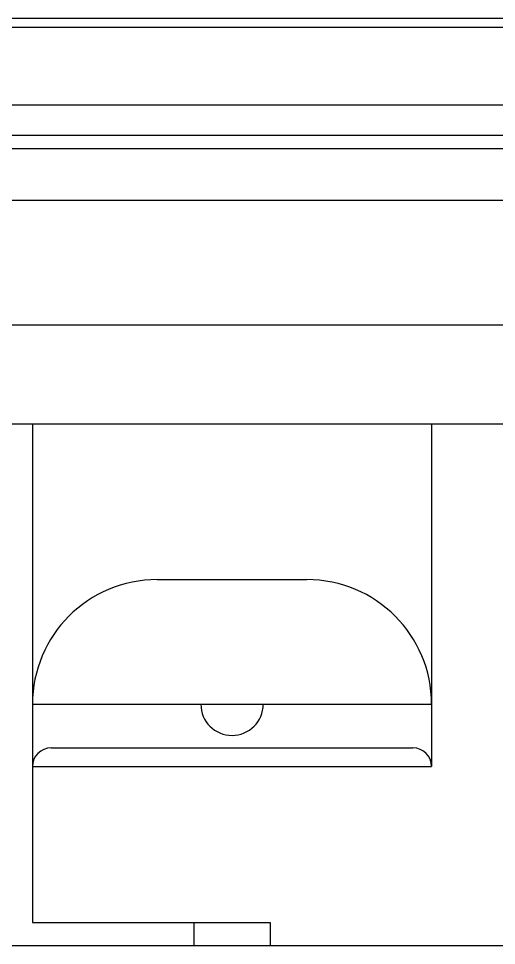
# Model space of a CAD drawing. Header units: millimetres. Extents: x -945625 to 316, y 6 to 533140.
# Drawn here: x -945364.37 to -945356.7, y 532381.64 to 532396.51 of the extents above; entities that cross this region are included whole.
import ezdxf

# ---------------------------------------------------------------- set-up
doc = ezdxf.new("R2010")
doc.units = ezdxf.units.MM
doc.header["$LTSCALE"] = 4

msp = doc.modelspace()

# ---------------------------------------------------------------- linework, layer by layer
at = {"color": 7, "linetype": 'Continuous'}
for p, q in [((-945354.884, 532396.509), (-945367.284, 532396.509)), ((-945354.884, 532396.365), (-945366.573, 532396.365)), ((-945354.884, 532395.118), (-945400.884, 532395.118)), ((-945400.884, 532394.639), (-945354.884, 532394.639)), ((-945462.684, 532394.425), (-945343.484, 532394.425)), ((-945343.484, 532393.589), (-945462.684, 532393.589)), ((-945343.484, 532391.591), (-945462.684, 532391.591)), ((-945454.484, 532390.009), (-945353.884, 532390.009)), ((-945454.384, 532390.009), (-945355.134, 532390.009)), ((-945364.144, 532390.009), (-945364.144, 532382.009)), ((-945357.744, 532390.009), (-945357.744, 532384.509)), ((-945362.144, 532387.509), (-945359.744, 532387.509)), ((-945364.144, 532385.509), (-945357.744, 532385.509)), ((-945363.844, 532384.809), (-945358.044, 532384.809)), ((-945364.144, 532384.509), (-945357.744, 532384.509)), ((-945364.144, 532382.009), (-945360.334, 532382.009)), ((-945361.554, 532382.009), (-945361.554, 532381.64)), ((-945360.334, 532382.009), (-945360.334, 532381.64)), ((-945455.384, 532381.64), (-945353.884, 532381.64))]:
    msp.add_line(p, q, dxfattribs=at)
for centre, radius, start, end in [((-945362.144, 532385.509), 2, 90, 180), ((-945359.744, 532385.509), 2, 0, 90), ((-945360.944, 532385.509), 0.5, 180, 0), ((-945363.844, 532384.509), 0.3, 90, 180), ((-945358.044, 532384.509), 0.3, 0, 90)]:
    msp.add_arc(centre, radius, start, end, dxfattribs=at)

doc.saveas('drawing.dxf')
